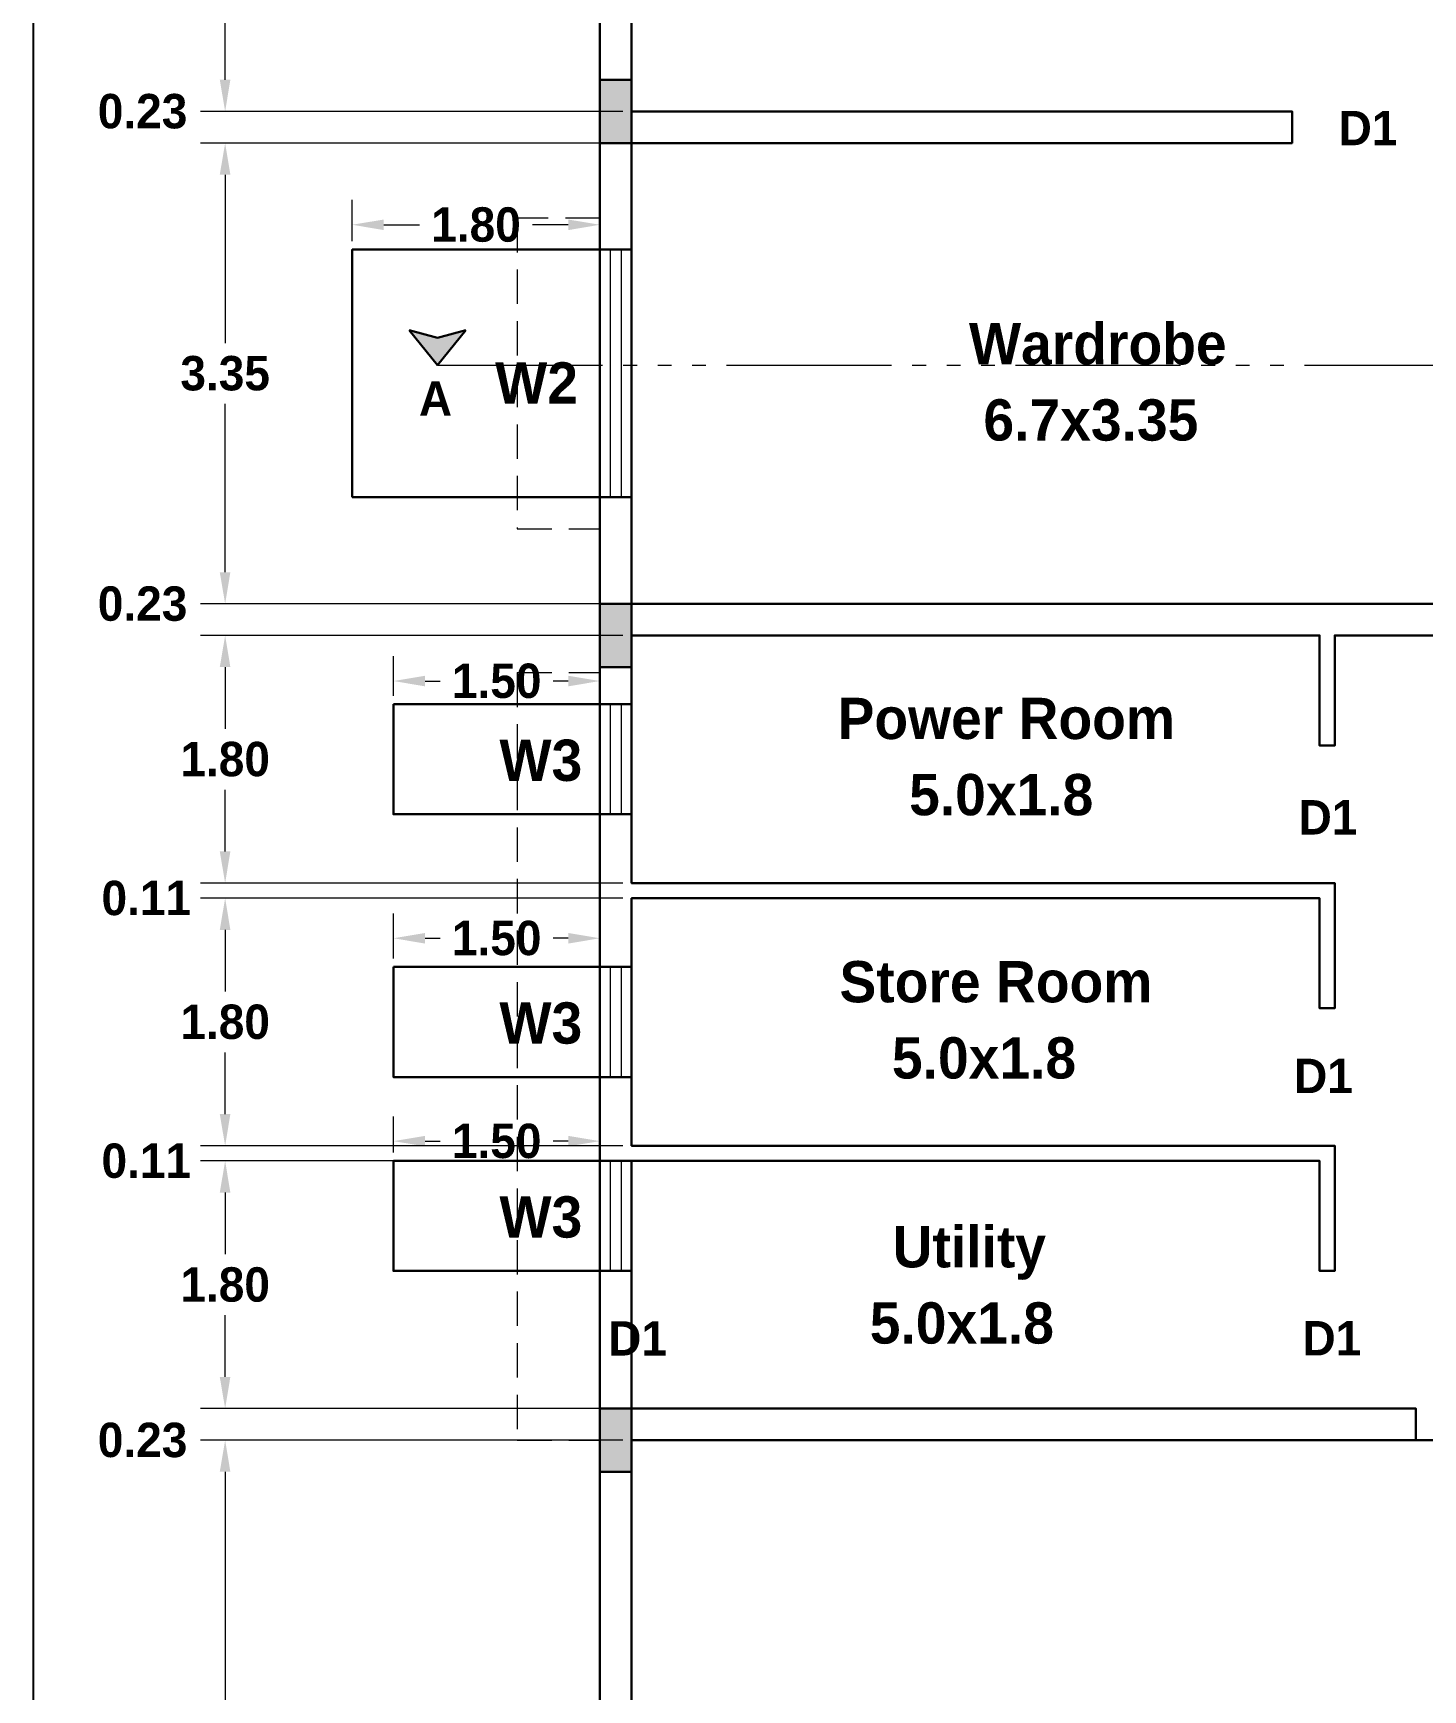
# Model space of a CAD drawing. Header units: metres. Extents: x 596 to 685, y 363 to 505.
# Drawn here: x 601.35 to 611.45, y 444.73 to 456.77 of the extents above; entities that cross this region are included whole.
import ezdxf

# ---------------------------------------------------------------- set-up
doc = ezdxf.new("R2010")
doc.units = ezdxf.units.M
doc.header["$MEASUREMENT"] = 0
doc.linetypes.add('ACAD_ISO06W100', pattern=[36, 24, -3, 0, -3, 0, -3, 0, -3])
doc.linetypes.add('DASHED2', pattern=[0.375, 0.25, -0.125])
for name, color, linetype in [('BLK_1_FLOOR', 63, 'Continuous'), ('BLK_1_FLR_0_BLT_UP_AREA', 1, 'Continuous'), ('BLK_1_FLR_0_CARPET_AREA', 1, 'Continuous'), ('BLK_1_FLR_0_KITCHEN', 1, 'Continuous'), ('BLK_1_FLR_0_ROOF_AREA', 54, 'Continuous'), ('BLK_1_FLR_0_ROOM_1_LIGHT_VENTILATION_1', 1, 'Continuous'), ('BLK_1_FLR_0_ROOM_7_LIGHT_VENTILATION_1', 1, 'Continuous'), ('BLK_1_FLR_0_ROOM_8_LIGHT_VENTILATION_1', 1, 'Continuous'), ('BLK_1_FLR_0_ROOM_9_LIGHT_VENTILATION_1', 1, 'Continuous'), ('BLK_1_FLR_0_UNITFA_1', 234, 'Continuous')]:
    doc.layers.add(name, color=color, linetype=linetype)
doc.styles.add('century', font='GOTHICB.TTF')
doc.styles.add('century Bold', font='GOTHICB.TTF', dxfattribs={"height": 9})
doc.dimstyles.get("Standard").update_dxf_attribs({"dimtxt": 0.25, "dimasz": 0.23, "dimexe": 0.18, "dimexo": 0.0625, "dimgap": 0.09, "dimtad": 0, "dimtih": 1, "dimtoh": 1, "dimzin": 0, "dimdsep": 46, "dimtxsty": 'century', "dimcen": 0.09, "dimadec": 0, "dimazin": 0, "dimtfac": 1, "dimtofl": 0, "dimtmove": 0, "dimatfit": 3, "dimfxl": 0, "dimtolj": 1, "dimtzin": 0, "dimlwd": 18, "dimlwe": 5, "dimarcsym": 0})

# ---------------------------------------------------------------- blocks, each defined once
blk = doc.blocks.new('*D32')
at = {"layer": 'BLK_1_FLR_0_ROOM_9_LIGHT_VENTILATION_1', "color": 0, "lineweight": 5}
for p, q in [((603.971, 448.633), (603.971, 448.895)), ((605.471, 448.633), (605.471, 448.895))]:
    blk.add_line(p, q, dxfattribs=at)
at = {"layer": 'BLK_1_FLR_0_ROOM_9_LIGHT_VENTILATION_1', "color": 0, "lineweight": 18}
for p, q in [((604.201, 448.715), (604.31, 448.715)), ((605.241, 448.715), (605.132, 448.715))]:
    blk.add_line(p, q, dxfattribs=at)
at = {"layer": 'BLK_1_FLR_0_ROOM_9_LIGHT_VENTILATION_1', "color": 0, "lineweight": 30}
for points in [[(604.201, 448.753), (604.201, 448.677), (603.971, 448.715)], [(605.241, 448.753), (605.241, 448.677), (605.471, 448.715)]]:
    blk.add_solid(points, dxfattribs=at)
at = {"layer": 'Defpoints', "color": 0, "lineweight": 30}
for p in [(605.471, 448.715), (603.971, 448.571), (605.471, 448.571)]:
    blk.add_point(p, dxfattribs=at)
at = {"layer": 'BLK_1_FLR_0_ROOM_9_LIGHT_VENTILATION_1', "color": 0, "lineweight": 30, "insert": (604.721, 448.715), "char_height": 0.25, "attachment_point": 5, "style": 'century'}
blk.add_mtext('\\A1;1.50', dxfattribs=at)
blk = doc.blocks.new('*D33')
at = {"layer": 'BLK_1_FLR_0_ROOM_7_LIGHT_VENTILATION_1', "color": 0, "lineweight": 5}
for p, q in [((603.971, 450.043), (603.971, 450.37)), ((605.471, 450.043), (605.471, 450.37))]:
    blk.add_line(p, q, dxfattribs=at)
at = {"layer": 'BLK_1_FLR_0_ROOM_7_LIGHT_VENTILATION_1', "color": 0, "lineweight": 18}
for p, q in [((604.201, 450.19), (604.31, 450.19)), ((605.241, 450.19), (605.132, 450.19))]:
    blk.add_line(p, q, dxfattribs=at)
at = {"layer": 'BLK_1_FLR_0_ROOM_7_LIGHT_VENTILATION_1', "color": 0, "lineweight": 30}
for points in [[(604.201, 450.228), (604.201, 450.151), (603.971, 450.19)], [(605.241, 450.228), (605.241, 450.151), (605.471, 450.19)]]:
    blk.add_solid(points, dxfattribs=at)
at = {"layer": 'Defpoints', "color": 0, "lineweight": 30}
for p in [(605.471, 450.19), (603.971, 449.981), (605.471, 449.981)]:
    blk.add_point(p, dxfattribs=at)
at = {"layer": 'BLK_1_FLR_0_ROOM_7_LIGHT_VENTILATION_1', "color": 0, "lineweight": 30, "insert": (604.721, 450.19), "char_height": 0.25, "attachment_point": 5, "style": 'century'}
blk.add_mtext('\\A1;1.50', dxfattribs=at)
blk = doc.blocks.new('*D34')
at = {"layer": 'BLK_1_FLR_0_ROOM_8_LIGHT_VENTILATION_1', "color": 0, "lineweight": 5}
for p, q in [((603.971, 451.953), (603.971, 452.24)), ((605.471, 451.953), (605.471, 452.24))]:
    blk.add_line(p, q, dxfattribs=at)
at = {"layer": 'BLK_1_FLR_0_ROOM_8_LIGHT_VENTILATION_1', "color": 0, "lineweight": 18}
for p, q in [((604.201, 452.06), (604.31, 452.06)), ((605.241, 452.06), (605.132, 452.06))]:
    blk.add_line(p, q, dxfattribs=at)
at = {"layer": 'BLK_1_FLR_0_ROOM_8_LIGHT_VENTILATION_1', "color": 0, "lineweight": 30}
for points in [[(604.201, 452.098), (604.201, 452.021), (603.971, 452.06)], [(605.241, 452.098), (605.241, 452.021), (605.471, 452.06)]]:
    blk.add_solid(points, dxfattribs=at)
at = {"layer": 'Defpoints', "color": 0, "lineweight": 30}
for p in [(605.471, 452.06), (603.971, 451.891), (605.471, 451.891)]:
    blk.add_point(p, dxfattribs=at)
at = {"layer": 'BLK_1_FLR_0_ROOM_8_LIGHT_VENTILATION_1', "color": 0, "lineweight": 30, "insert": (604.721, 452.06), "char_height": 0.25, "attachment_point": 5, "style": 'century'}
blk.add_mtext('\\A1;1.50', dxfattribs=at)
blk = doc.blocks.new('*D35')
at = {"layer": 'BLK_1_FLR_0_ROOM_1_LIGHT_VENTILATION_1', "color": 0, "lineweight": 5}
for p, q in [((603.671, 455.258), (603.671, 455.557)), ((605.471, 455.258), (605.471, 455.557))]:
    blk.add_line(p, q, dxfattribs=at)
at = {"layer": 'BLK_1_FLR_0_ROOM_1_LIGHT_VENTILATION_1', "color": 0, "lineweight": 18}
for p, q in [((603.901, 455.377), (604.16, 455.377)), ((605.241, 455.377), (604.982, 455.377))]:
    blk.add_line(p, q, dxfattribs=at)
at = {"layer": 'BLK_1_FLR_0_ROOM_1_LIGHT_VENTILATION_1', "color": 0, "lineweight": 30}
for points in [[(603.901, 455.415), (603.901, 455.338), (603.671, 455.377)], [(605.241, 455.415), (605.241, 455.338), (605.471, 455.377)]]:
    blk.add_solid(points, dxfattribs=at)
at = {"layer": 'Defpoints', "color": 0, "lineweight": 30}
for p in [(605.471, 455.377), (603.671, 455.196), (605.471, 455.196)]:
    blk.add_point(p, dxfattribs=at)
at = {"layer": 'BLK_1_FLR_0_ROOM_1_LIGHT_VENTILATION_1', "color": 0, "lineweight": 30, "insert": (604.571, 455.377), "char_height": 0.25, "attachment_point": 5, "style": 'century'}
blk.add_mtext('\\A1;1.80', dxfattribs=at)
blk = doc.blocks.new('*D153')
at = {"color": 0, "lineweight": 5}
for p, q in [((605.638, 464.101), (602.568, 464.101)), ((605.638, 456.201), (602.568, 456.201))]:
    blk.add_line(p, q, dxfattribs=at)
at = {"color": 0, "lineweight": 18}
for p, q in [((602.748, 463.871), (602.748, 460.372)), ((602.748, 456.431), (602.748, 459.929))]:
    blk.add_line(p, q, dxfattribs=at)
at = {"color": 0, "lineweight": 30}
for points in [[(602.709, 463.871), (602.786, 463.871), (602.748, 464.101)], [(602.709, 456.431), (602.786, 456.431), (602.748, 456.201)]]:
    blk.add_solid(points, dxfattribs=at)
at = {"layer": 'Defpoints', "color": 0, "lineweight": 30}
for p in [(605.701, 464.101), (602.748, 456.201), (605.701, 456.201)]:
    blk.add_point(p, dxfattribs=at)
at = {"color": 0, "lineweight": 30, "insert": (602.748, 460.151), "char_height": 0.25, "attachment_point": 5, "style": 'century'}
blk.add_mtext('\\A1;7.90', dxfattribs=at)
blk = doc.blocks.new('*D154')
at = {"color": 0, "lineweight": 18}
for p, q in [((602.748, 456.431), (602.748, 456.661)), ((602.748, 455.741), (602.748, 455.511))]:
    blk.add_line(p, q, dxfattribs=at)
at = {"color": 0, "lineweight": 5}
for p, q in [((605.638, 456.201), (602.568, 456.201)), ((605.638, 455.971), (602.568, 455.971))]:
    blk.add_line(p, q, dxfattribs=at)
at = {"color": 0, "lineweight": 30}
for points in [[(602.709, 456.431), (602.786, 456.431), (602.748, 456.201)], [(602.709, 455.741), (602.786, 455.741), (602.748, 455.971)]]:
    blk.add_solid(points, dxfattribs=at)
at = {"layer": 'Defpoints', "color": 0, "lineweight": 30}
for p in [(602.748, 456.201), (605.701, 456.201), (605.701, 455.971)]:
    blk.add_point(p, dxfattribs=at)
at = {"color": 0, "lineweight": 30, "insert": (602.148, 456.201), "char_height": 0.25, "attachment_point": 5, "style": 'century'}
blk.add_mtext('\\A1;0.23', dxfattribs=at)
blk = doc.blocks.new('*D155')
at = {"color": 0, "lineweight": 5}
for p, q in [((605.638, 455.971), (602.568, 455.971)), ((605.638, 452.621), (602.568, 452.621))]:
    blk.add_line(p, q, dxfattribs=at)
at = {"color": 0, "lineweight": 18}
for p, q in [((602.748, 455.741), (602.748, 454.517)), ((602.748, 452.851), (602.748, 454.074))]:
    blk.add_line(p, q, dxfattribs=at)
at = {"color": 0, "lineweight": 30}
for points in [[(602.709, 455.741), (602.786, 455.741), (602.748, 455.971)], [(602.709, 452.851), (602.786, 452.851), (602.748, 452.621)]]:
    blk.add_solid(points, dxfattribs=at)
at = {"layer": 'Defpoints', "color": 0, "lineweight": 30}
for p in [(605.701, 455.971), (602.748, 452.621), (605.701, 452.621)]:
    blk.add_point(p, dxfattribs=at)
at = {"color": 0, "lineweight": 30, "insert": (602.748, 454.296), "char_height": 0.25, "attachment_point": 5, "style": 'century'}
blk.add_mtext('\\A1;3.35', dxfattribs=at)
blk = doc.blocks.new('*D156')
at = {"color": 0, "lineweight": 18}
for p, q in [((602.748, 452.851), (602.748, 453.081)), ((602.748, 452.161), (602.748, 451.931))]:
    blk.add_line(p, q, dxfattribs=at)
at = {"color": 0, "lineweight": 5}
for p, q in [((605.638, 452.621), (602.568, 452.621)), ((605.638, 452.391), (602.568, 452.391))]:
    blk.add_line(p, q, dxfattribs=at)
at = {"color": 0, "lineweight": 30}
for points in [[(602.709, 452.851), (602.786, 452.851), (602.748, 452.621)], [(602.709, 452.161), (602.786, 452.161), (602.748, 452.391)]]:
    blk.add_solid(points, dxfattribs=at)
at = {"layer": 'Defpoints', "color": 0, "lineweight": 30}
for p in [(602.748, 452.621), (605.701, 452.621), (605.701, 452.391)]:
    blk.add_point(p, dxfattribs=at)
at = {"color": 0, "lineweight": 30, "insert": (602.148, 452.621), "char_height": 0.25, "attachment_point": 5, "style": 'century'}
blk.add_mtext('\\A1;0.23', dxfattribs=at)
blk = doc.blocks.new('*D157')
at = {"color": 0, "lineweight": 5}
for p, q in [((605.638, 452.391), (602.568, 452.391)), ((605.638, 450.591), (602.568, 450.591))]:
    blk.add_line(p, q, dxfattribs=at)
at = {"color": 0, "lineweight": 18}
for p, q in [((602.748, 452.161), (602.748, 451.712)), ((602.748, 450.821), (602.748, 451.269))]:
    blk.add_line(p, q, dxfattribs=at)
at = {"color": 0, "lineweight": 30}
for points in [[(602.709, 452.161), (602.786, 452.161), (602.748, 452.391)], [(602.709, 450.821), (602.786, 450.821), (602.748, 450.591)]]:
    blk.add_solid(points, dxfattribs=at)
at = {"layer": 'Defpoints', "color": 0, "lineweight": 30}
for p in [(605.701, 452.391), (602.748, 450.591), (605.701, 450.591)]:
    blk.add_point(p, dxfattribs=at)
at = {"color": 0, "lineweight": 30, "insert": (602.748, 451.491), "char_height": 0.25, "attachment_point": 5, "style": 'century'}
blk.add_mtext('\\A1;1.80', dxfattribs=at)
blk = doc.blocks.new('*D158')
at = {"color": 0, "lineweight": 5}
for p, q in [((605.638, 450.481), (602.568, 450.481)), ((605.638, 448.681), (602.568, 448.681))]:
    blk.add_line(p, q, dxfattribs=at)
at = {"color": 0, "lineweight": 18}
for p, q in [((602.748, 450.251), (602.748, 449.802)), ((602.748, 448.911), (602.748, 449.359))]:
    blk.add_line(p, q, dxfattribs=at)
at = {"color": 0, "lineweight": 30}
for points in [[(602.709, 450.251), (602.786, 450.251), (602.748, 450.481)], [(602.709, 448.911), (602.786, 448.911), (602.748, 448.681)]]:
    blk.add_solid(points, dxfattribs=at)
at = {"layer": 'Defpoints', "color": 0, "lineweight": 30}
for p in [(605.701, 450.481), (602.748, 448.681), (605.701, 448.681)]:
    blk.add_point(p, dxfattribs=at)
at = {"color": 0, "lineweight": 30, "insert": (602.748, 449.581), "char_height": 0.25, "attachment_point": 5, "style": 'century'}
blk.add_mtext('\\A1;1.80', dxfattribs=at)
blk = doc.blocks.new('*D159')
at = {"color": 0, "lineweight": 5}
for p, q in [((605.638, 448.571), (602.568, 448.571)), ((605.638, 446.771), (602.568, 446.771))]:
    blk.add_line(p, q, dxfattribs=at)
at = {"color": 0, "lineweight": 18}
for p, q in [((602.748, 448.341), (602.748, 447.892)), ((602.748, 447.001), (602.748, 447.449))]:
    blk.add_line(p, q, dxfattribs=at)
at = {"color": 0, "lineweight": 30}
for points in [[(602.709, 448.341), (602.786, 448.341), (602.748, 448.571)], [(602.709, 447.001), (602.786, 447.001), (602.748, 446.771)]]:
    blk.add_solid(points, dxfattribs=at)
at = {"layer": 'Defpoints', "color": 0, "lineweight": 30}
for p in [(605.701, 448.571), (602.748, 446.771), (605.701, 446.771)]:
    blk.add_point(p, dxfattribs=at)
at = {"color": 0, "lineweight": 30, "insert": (602.748, 447.671), "char_height": 0.25, "attachment_point": 5, "style": 'century'}
blk.add_mtext('\\A1;1.80', dxfattribs=at)
blk = doc.blocks.new('*D160')
at = {"color": 0, "lineweight": 5}
for p, q in [((605.638, 446.541), (602.568, 446.541)), ((605.638, 440.441), (602.568, 440.441))]:
    blk.add_line(p, q, dxfattribs=at)
at = {"color": 0, "lineweight": 18}
for p, q in [((602.748, 446.311), (602.748, 443.712)), ((602.748, 440.671), (602.748, 443.269))]:
    blk.add_line(p, q, dxfattribs=at)
at = {"color": 0, "lineweight": 30}
for points in [[(602.709, 446.311), (602.786, 446.311), (602.748, 446.541)], [(602.709, 440.671), (602.786, 440.671), (602.748, 440.441)]]:
    blk.add_solid(points, dxfattribs=at)
at = {"layer": 'Defpoints', "color": 0, "lineweight": 30}
for p in [(605.701, 446.541), (602.748, 440.441), (605.701, 440.441)]:
    blk.add_point(p, dxfattribs=at)
at = {"color": 0, "lineweight": 30, "insert": (602.748, 443.491), "char_height": 0.25, "attachment_point": 5, "style": 'century'}
blk.add_mtext('\\A1;6.10', dxfattribs=at)
blk = doc.blocks.new('*D162')
at = {"color": 0, "lineweight": 18}
for p, q in [((602.748, 447.001), (602.748, 447.231)), ((602.748, 446.311), (602.748, 446.081))]:
    blk.add_line(p, q, dxfattribs=at)
at = {"color": 0, "lineweight": 5}
for p, q in [((605.408, 446.771), (602.568, 446.771)), ((605.408, 446.541), (602.568, 446.541))]:
    blk.add_line(p, q, dxfattribs=at)
at = {"color": 0, "lineweight": 30}
for points in [[(602.709, 447.001), (602.786, 447.001), (602.748, 446.771)], [(602.709, 446.311), (602.786, 446.311), (602.748, 446.541)]]:
    blk.add_solid(points, dxfattribs=at)
at = {"layer": 'Defpoints', "color": 0, "lineweight": 30}
for p in [(605.471, 446.771), (602.748, 446.541), (605.471, 446.541)]:
    blk.add_point(p, dxfattribs=at)
at = {"color": 0, "lineweight": 30, "insert": (602.148, 446.541), "char_height": 0.25, "attachment_point": 5, "style": 'century'}
blk.add_mtext('\\A1;0.23', dxfattribs=at)
blk = doc.blocks.new('*D163')
at = {"color": 0, "lineweight": 18}
for p, q in [((602.748, 448.911), (602.748, 449.141)), ((602.748, 448.341), (602.748, 448.111))]:
    blk.add_line(p, q, dxfattribs=at)
at = {"color": 0, "lineweight": 5}
for p, q in [((605.638, 448.681), (602.568, 448.681)), ((605.638, 448.571), (602.568, 448.571))]:
    blk.add_line(p, q, dxfattribs=at)
at = {"color": 0, "lineweight": 30}
for points in [[(602.709, 448.911), (602.786, 448.911), (602.748, 448.681)], [(602.709, 448.341), (602.786, 448.341), (602.748, 448.571)]]:
    blk.add_solid(points, dxfattribs=at)
at = {"layer": 'Defpoints', "color": 0, "lineweight": 30}
for p in [(605.701, 448.681), (602.748, 448.571), (605.701, 448.571)]:
    blk.add_point(p, dxfattribs=at)
at = {"color": 0, "lineweight": 30, "insert": (602.175, 448.571), "char_height": 0.25, "attachment_point": 5, "style": 'century'}
blk.add_mtext('\\A1;0.11', dxfattribs=at)
blk = doc.blocks.new('*D164')
at = {"color": 0, "lineweight": 18}
for p, q in [((602.748, 450.821), (602.748, 451.051)), ((602.748, 450.251), (602.748, 450.021))]:
    blk.add_line(p, q, dxfattribs=at)
at = {"color": 0, "lineweight": 5}
for p, q in [((605.638, 450.591), (602.568, 450.591)), ((605.638, 450.481), (602.568, 450.481))]:
    blk.add_line(p, q, dxfattribs=at)
at = {"color": 0, "lineweight": 30}
for points in [[(602.709, 450.821), (602.786, 450.821), (602.748, 450.591)], [(602.709, 450.251), (602.786, 450.251), (602.748, 450.481)]]:
    blk.add_solid(points, dxfattribs=at)
at = {"layer": 'Defpoints', "color": 0, "lineweight": 30}
for p in [(605.701, 450.591), (602.748, 450.481), (605.701, 450.481)]:
    blk.add_point(p, dxfattribs=at)
at = {"color": 0, "lineweight": 30, "insert": (602.175, 450.481), "char_height": 0.25, "attachment_point": 5, "style": 'century'}
blk.add_mtext('\\A1;0.11', dxfattribs=at)

msp = doc.modelspace()

# ---------------------------------------------------------------- hatches: boundary and pattern name
at = {"lineweight": 30}
h = msp.add_hatch(color=256, dxfattribs=at)
h.dxf.hatch_style = 1
h.paths.add_polyline_path([(605.701, 456.431), (605.471, 456.431), (605.471, 455.971), (605.701, 455.971)])
h = msp.add_hatch(color=256, dxfattribs=at)
h.dxf.hatch_style = 1
h.paths.add_polyline_path([(604.291, 454.356), (604.497, 454.61), (604.291, 454.556), (604.085, 454.61)])
h = msp.add_hatch(color=256, dxfattribs=at)
h.dxf.hatch_style = 1
h.paths.add_polyline_path([(605.701, 452.621), (605.471, 452.621), (605.471, 452.161), (605.701, 452.161)])
h = msp.add_hatch(color=256, dxfattribs=at)
h.dxf.hatch_style = 1
h.paths.add_polyline_path([(605.701, 446.771), (605.471, 446.771), (605.471, 446.311), (605.701, 446.311)])

# ---------------------------------------------------------------- linework, layer by layer
for p, q in [((605.471, 458.951), (605.471, 455.196)), ((605.701, 456.201), (605.701, 458.951)), ((605.701, 456.201), (610.501, 456.201)), ((610.501, 455.971), (610.501, 456.201)), ((605.701, 455.971), (610.501, 455.971)), ((605.701, 455.196), (605.701, 455.971)), ((605.471, 455.196), (605.701, 455.196)), ((604.291, 454.356), (604.085, 454.61)), ((604.291, 454.556), (604.085, 454.61)), ((604.291, 454.356), (604.497, 454.61)), ((604.497, 454.61), (604.291, 454.556)), ((605.701, 453.396), (605.471, 453.396)), ((605.471, 453.396), (605.471, 451.891)), ((605.701, 452.621), (605.701, 453.396)), ((605.701, 452.621), (612.401, 452.621)), ((605.701, 452.391), (610.701, 452.391)), ((605.701, 451.891), (605.701, 452.391)), ((610.701, 452.391), (610.701, 451.591)), ((610.811, 452.391), (610.811, 451.591)), ((610.811, 452.391), (612.401, 452.391)), ((605.471, 451.891), (605.701, 451.891)), ((610.701, 451.591), (610.811, 451.591)), ((605.701, 451.091), (605.471, 451.091)), ((605.471, 451.091), (605.471, 449.981)), ((605.701, 450.591), (605.701, 451.091)), ((605.701, 450.591), (610.811, 450.591)), ((610.811, 450.591), (610.811, 449.681)), ((605.701, 450.481), (610.701, 450.481)), ((605.701, 449.981), (605.701, 450.481)), ((610.701, 450.481), (610.701, 449.681)), ((605.471, 449.981), (605.701, 449.981)), ((610.701, 449.681), (610.811, 449.681)), ((605.701, 449.181), (605.471, 449.181)), ((605.471, 449.181), (605.471, 448.571)), ((605.701, 448.681), (605.701, 449.181)), ((605.701, 448.681), (610.811, 448.681)), ((610.811, 448.681), (610.811, 447.771)), ((605.471, 448.571), (605.701, 448.571)), ((605.701, 448.571), (610.701, 448.571)), ((610.701, 448.571), (610.701, 447.771)), ((605.701, 447.771), (605.471, 447.771)), ((605.701, 447.771), (605.471, 447.771)), ((605.471, 447.771), (605.471, 444.391)), ((610.701, 447.771), (610.811, 447.771)), ((605.471, 446.771), (611.401, 446.771)), ((611.401, 446.541), (611.401, 446.771)), ((605.701, 446.541), (611.401, 446.541)), ((605.701, 444.391), (605.701, 446.541))]:
    msp.add_line(p, q, dxfattribs=at)
at = {"linetype": 'DASHED2', "lineweight": 9}
for p, q in [((605.471, 455.426), (604.871, 455.426)), ((604.871, 455.426), (604.871, 453.166)), ((604.871, 453.166), (605.471, 453.166)), ((604.871, 452.121), (604.871, 446.541)), ((604.871, 452.121), (605.471, 452.121)), ((604.871, 446.541), (605.471, 446.541))]:
    msp.add_line(p, q, dxfattribs=at)
at = {"lineweight": 9}
for p, q in [((605.471, 453.396), (605.471, 455.196)), ((605.547, 453.396), (605.547, 455.196)), ((605.625, 455.196), (605.625, 453.396)), ((605.701, 455.196), (605.701, 453.396)), ((605.471, 451.091), (605.471, 451.891)), ((605.547, 451.091), (605.547, 451.891)), ((605.625, 451.891), (605.625, 451.091)), ((605.701, 451.891), (605.701, 451.091)), ((605.471, 449.181), (605.471, 449.981)), ((605.547, 449.181), (605.547, 449.981)), ((605.625, 449.981), (605.625, 449.181)), ((605.701, 449.981), (605.701, 449.181)), ((605.471, 447.771), (605.471, 448.571)), ((605.547, 447.771), (605.547, 448.571)), ((605.625, 448.571), (605.625, 447.771)), ((605.701, 448.571), (605.701, 447.771))]:
    msp.add_line(p, q, dxfattribs=at)
at = {"linetype": 'ACAD_ISO06W100', "lineweight": 18, "ltscale": 0.05}
msp.add_line((604.291, 454.356), (640.024, 454.356), dxfattribs=at)
at = {"lineweight": 30}
for points in [[(605.471, 455.196), (605.471, 458.951)], [(605.471, 451.891), (605.471, 453.396)], [(605.471, 449.981), (605.471, 451.091)], [(605.471, 448.571), (605.471, 449.181)], [(605.471, 444.391), (605.471, 447.771)]]:
    msp.add_lwpolyline(points, dxfattribs=at)
for points in [[(605.471, 455.971), (605.701, 455.971), (605.701, 456.431), (605.471, 456.431)], [(605.471, 452.161), (605.701, 452.161), (605.701, 452.621), (605.471, 452.621)], [(605.471, 446.311), (605.701, 446.311), (605.701, 446.771), (605.471, 446.771)]]:
    msp.add_lwpolyline(points, close=True, dxfattribs=at)
at = {"layer": 'BLK_1_FLOOR', "linetype": 'ByBlock'}
msp.add_lwpolyline([(601.353, 469.094), (601.353, 432.796), (644.126, 432.796), (644.126, 469.094)], close=True, dxfattribs=at)
at = {"layer": 'BLK_1_FLR_0_BLT_UP_AREA', "color": 1, "lineweight": 30}
msp.add_lwpolyline([(605.471, 440.211), (605.471, 464.331), (617.211, 464.331), (617.211, 461.061), (620.611, 461.061), (620.611, 464.331), (638.291, 464.331), (638.291, 440.211), (632.241, 440.211), (632.241, 434.711), (619.941, 434.711), (619.941, 440.211), (618.731, 440.211), (618.731, 442.801), (612.631, 442.801), (612.631, 440.211), (605.471, 440.211)], dxfattribs=at)
at = {"layer": 'BLK_1_FLR_0_CARPET_AREA', "lineweight": 30}
for points in [[(612.401, 452.621), (605.701, 452.621), (605.701, 455.971), (610.501, 455.971), (610.501, 456.201), (605.701, 456.201), (605.701, 464.101)], [(605.701, 440.441), (605.701, 446.541), (611.401, 446.541), (611.401, 446.771), (605.701, 446.771), (605.701, 448.571), (610.701, 448.571), (610.701, 447.771), (610.811, 447.771), (610.811, 448.681), (605.701, 448.681), (605.701, 450.481), (610.701, 450.481), (610.701, 449.681), (610.811, 449.681), (610.811, 450.591), (605.701, 450.591), (605.701, 452.391), (610.701, 452.391), (610.701, 451.591), (610.811, 451.591), (610.811, 452.391), (612.401, 452.391)]]:
    msp.add_lwpolyline(points, dxfattribs=at)
at = {"layer": 'BLK_1_FLR_0_KITCHEN', "lineweight": 30}
msp.add_lwpolyline([(605.701, 446.541), (612.401, 446.541), (612.401, 440.441), (605.701, 440.441)], close=True, dxfattribs=at)
at = {"layer": 'BLK_1_FLR_0_ROOF_AREA', "lineweight": 9}
msp.add_lwpolyline([(605.471, 440.211), (605.471, 464.331), (617.211, 464.331), (617.211, 461.061), (620.611, 461.061), (620.611, 464.331), (638.291, 464.331), (638.291, 440.211), (632.241, 440.211), (632.241, 434.711), (619.941, 434.711), (619.941, 440.211), (618.731, 440.211), (618.731, 442.801), (612.631, 442.801), (612.631, 440.211), (605.471, 440.211)], dxfattribs=at)
at = {"layer": 'BLK_1_FLR_0_ROOM_1_LIGHT_VENTILATION_1', "lineweight": 30}
msp.add_lwpolyline([(603.671, 453.396), (605.471, 453.396), (605.471, 455.196), (603.671, 455.196)], close=True, dxfattribs=at)
at = {"layer": 'BLK_1_FLR_0_ROOM_7_LIGHT_VENTILATION_1', "lineweight": 30}
msp.add_lwpolyline([(603.971, 449.981), (603.971, 449.181), (605.471, 449.181), (605.471, 449.981)], close=True, dxfattribs=at)
at = {"layer": 'BLK_1_FLR_0_ROOM_8_LIGHT_VENTILATION_1', "lineweight": 30}
msp.add_lwpolyline([(603.971, 451.891), (603.971, 451.091), (605.471, 451.091), (605.471, 451.891)], close=True, dxfattribs=at)
at = {"layer": 'BLK_1_FLR_0_ROOM_9_LIGHT_VENTILATION_1', "lineweight": 30}
msp.add_lwpolyline([(603.971, 448.571), (603.971, 447.771), (605.471, 447.771), (605.471, 448.571)], close=True, dxfattribs=at)
at = {"layer": 'BLK_1_FLR_0_UNITFA_1', "color": 234, "lineweight": 30}
msp.add_lwpolyline([(605.471, 440.211), (605.471, 464.331), (617.211, 464.331), (617.211, 461.061), (620.611, 461.061), (620.611, 464.331), (638.291, 464.331), (638.291, 440.211), (632.241, 440.211), (632.241, 434.711), (619.941, 434.711), (619.941, 440.211), (618.731, 440.211), (618.731, 442.801), (612.631, 442.801), (612.631, 440.211), (605.471, 440.211)], dxfattribs=at)

# ---------------------------------------------------------------- texts
at = {"style": 'century Bold'}
for s, height, p in [('D1', 0.25, (610.839, 455.955)), ('Wardrobe', 0.3, (608.153, 454.362)), ('W2', 0.3, (604.71, 454.077)), ('A', 0.25, (604.156, 453.988)), ('6.7x3.35', 0.3, (608.258, 453.808)), ('Power Room', 0.3, (607.198, 451.638)), ('W3', 0.3, (604.741, 451.334)), ('5.0x1.8', 0.3, (607.718, 451.084)), ('D1', 0.25, (610.548, 450.944)), ('Store Room', 0.3, (607.212, 449.724)), ('W3', 0.3, (604.741, 449.424)), ('5.0x1.8', 0.3, (607.593, 449.17)), ('D1', 0.25, (610.515, 449.064)), ('W3', 0.3, (604.741, 448.014)), ('Utility', 0.3, (607.598, 447.797)), ('5.0x1.8', 0.3, (607.432, 447.243)), ('D1', 0.25, (605.531, 447.156)), ('D1', 0.25, (610.576, 447.157))]:
    msp.add_text(s, height=height, dxfattribs=at).set_placement(p)

# ---------------------------------------------------------------- dimensions: what is measured, and where the dimension line sits
at = {"lineweight": 30}
for base, p1, p2, picture, middle in [((602.748, 456.201), (605.701, 464.101), (605.701, 456.201), '*D153', (602.748, 460.151)), ((602.748, 452.621), (605.701, 455.971), (605.701, 452.621), '*D155', (602.748, 454.296)), ((602.748, 450.591), (605.701, 452.391), (605.701, 450.591), '*D157', (602.748, 451.491)), ((602.748, 448.681), (605.701, 450.481), (605.701, 448.681), '*D158', (602.748, 449.581)), ((602.748, 446.771), (605.701, 448.571), (605.701, 446.771), '*D159', (602.748, 447.671)), ((602.748, 440.441), (605.701, 446.541), (605.701, 440.441), '*D160', (602.748, 443.491))]:
    dim = msp.add_linear_dim(base=base, p1=p1, p2=p2, angle=90, dimstyle='Standard', dxfattribs=at)
    dim.commit()
    dim.dimension.update_dxf_attribs({"geometry": picture, "text_midpoint": middle})
for base, p1, p2, picture, middle in [((602.748, 456.201), (605.701, 455.971), (605.701, 456.201), '*D154', (602.148, 456.201)), ((602.748, 452.621), (605.701, 452.391), (605.701, 452.621), '*D156', (602.148, 452.621)), ((602.748, 450.481), (605.701, 450.591), (605.701, 450.481), '*D164', (602.175, 450.481)), ((602.748, 448.571), (605.701, 448.681), (605.701, 448.571), '*D163', (602.175, 448.571)), ((602.748, 446.541), (605.471, 446.771), (605.471, 446.541), '*D162', (602.148, 446.541))]:
    dim = msp.add_linear_dim(base=base, p1=p1, p2=p2, angle=90, dimstyle='Standard', override={"dimjust": 4}, dxfattribs=at)
    dim.commit()
    dim.dimension.update_dxf_attribs({"geometry": picture, "text_midpoint": middle})
at = {"layer": 'BLK_1_FLR_0_ROOM_1_LIGHT_VENTILATION_1', "color": 232, "lineweight": 30}
dim = msp.add_linear_dim(base=(605.471, 455.377), p1=(603.671, 455.196), p2=(605.471, 455.196), dimstyle='Standard', dxfattribs=at)
dim.commit()
dim.dimension.update_dxf_attribs({"geometry": '*D35', "text_midpoint": (604.571, 455.377)})
at = {"layer": 'BLK_1_FLR_0_ROOM_7_LIGHT_VENTILATION_1', "color": 232, "lineweight": 30}
dim = msp.add_linear_dim(base=(605.471, 450.19), p1=(603.971, 449.981), p2=(605.471, 449.981), dimstyle='Standard', dxfattribs=at)
dim.commit()
dim.dimension.update_dxf_attribs({"geometry": '*D33', "text_midpoint": (604.721, 450.19)})
at = {"layer": 'BLK_1_FLR_0_ROOM_8_LIGHT_VENTILATION_1', "color": 232, "lineweight": 30}
dim = msp.add_linear_dim(base=(605.471, 452.06), p1=(603.971, 451.891), p2=(605.471, 451.891), dimstyle='Standard', dxfattribs=at)
dim.commit()
dim.dimension.update_dxf_attribs({"geometry": '*D34', "text_midpoint": (604.721, 452.06)})
at = {"layer": 'BLK_1_FLR_0_ROOM_9_LIGHT_VENTILATION_1', "color": 232, "lineweight": 30}
dim = msp.add_linear_dim(base=(605.471, 448.715), p1=(603.971, 448.571), p2=(605.471, 448.571), dimstyle='Standard', dxfattribs=at)
dim.commit()
dim.dimension.update_dxf_attribs({"geometry": '*D32', "text_midpoint": (604.721, 448.715)})

doc.saveas('drawing.dxf')
